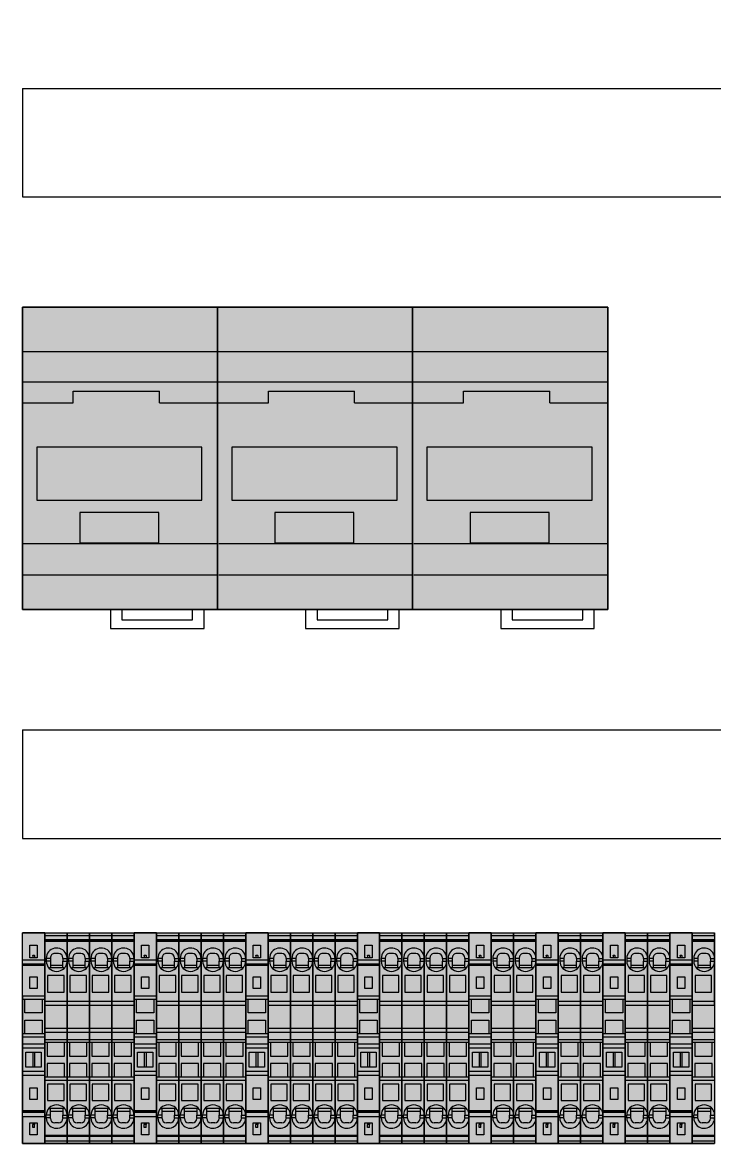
# Model space of a CAD drawing. Extents: x -20 to 1437, y -5898 to 436.
# Drawn here: x 752.1 to 911.7, y -80.3 to 178.1 of the extents above; entities that cross this region are included whole.
import ezdxf

# ---------------------------------------------------------------- set-up
doc = ezdxf.new("R2010")
doc.units = 0
doc.layers.add('layer 1', color=7, linetype='Continuous')
doc.layers.add('SYMS', color=7, linetype='Continuous')
doc.dimstyles.new('ISO-25', dxfattribs={"dimtxt": 2.5, "dimasz": 2.5, "dimexe": 1.25, "dimexo": 0.625, "dimtad": 1, "dimtxsty": 'Standard', "dimcen": 2.5, "dimadec": 0, "dimazin": 0, "dimtfac": 1, "dimtmove": 0, "dimatfit": 3, "dimfxl": 1, "dimarcsym": 0})

# ---------------------------------------------------------------- blocks, each defined once
blk = doc.blocks.new('ST_2_5-select__2', base_point=(-161.48, 74.58))
at = {"color": 7, "linetype": 'Continuous'}
for p, q in [((-161.48, 79.73), (-161.48, 74.58)), ((-160.84, 79.73), (-161.48, 79.73)), ((-160.84, 79.73), (-160.84, 74.58)), ((-159.88, 79.73), (-160.84, 79.73)), ((-159.88, 74.58), (-159.88, 79.73)), ((-159.78, 79.73), (-159.88, 79.73)), ((-159.78, 79.73), (-159.78, 74.58)), ((-159.52, 79.73), (-159.78, 79.73)), ((-159.52, 79.73), (-159.52, 74.58)), ((-146.9, 79.73), (-159.52, 79.73)), ((-155.68, 78.43), (-155.56, 78.43)), ((-155.56, 79.38), (-154.96, 79.38)), ((-155.56, 78.43), (-154.96, 78.43)), ((-154.96, 78.43), (-154.03, 78.43)), ((-154.03, 78.43), (-154.03, 75.53)), ((-154.03, 78.43), (-153.41, 78.43)), ((-153.41, 78.43), (-153.41, 78.58)), ((-153.41, 75.53), (-153.41, 78.43)), ((-151.58, 79.08), (-151.58, 75.28)), ((-147.78, 79.08), (-151.58, 79.08)), ((-147.78, 75.28), (-147.78, 79.08)), ((-146.9, 79.73), (-146.9, 74.58)), ((-146.18, 79.73), (-146.9, 79.73)), ((-138.18, 79.73), (-146.18, 79.73)), ((-146.18, 79.16), (-146.18, 79.73)), ((-146.18, 75.16), (-146.18, 79.16)), ((-143.03, 79.16), (-146.18, 79.16)), ((-143.03, 75.16), (-143.03, 79.16)), ((-141.33, 79.16), (-141.33, 75.16)), ((-138.18, 79.16), (-141.33, 79.16)), ((-137.47, 79.73), (-138.18, 79.73)), ((-138.18, 79.16), (-138.18, 79.73)), ((-138.18, 75.16), (-138.18, 79.16)), ((-137.47, 79.73), (-137.47, 74.58)), ((-135.79, 79.73), (-137.47, 79.73)), ((-135.79, 79.73), (-135.79, 74.58)), ((-134.87, 79.73), (-135.79, 79.73)), ((-134.87, 79.73), (-134.87, 74.58)), ((-129.6, 79.73), (-134.87, 79.73)), ((-129.6, 79.73), (-129.6, 74.58)), ((-128.67, 79.73), (-129.6, 79.73)), ((-128.67, 79.73), (-128.67, 74.58)), ((-114.84, 79.73), (-128.67, 79.73)), ((-122.78, 79.08), (-126.58, 79.08)), ((-126.58, 79.08), (-126.58, 75.28)), ((-122.78, 75.28), (-122.78, 79.08)), ((-120.96, 78.43), (-120.96, 78.58)), ((-120.96, 75.53), (-120.96, 78.43)), ((-120.33, 78.43), (-120.96, 78.43)), ((-120.33, 78.43), (-120.33, 75.53)), ((-119.41, 78.43), (-120.33, 78.43)), ((-118.81, 79.38), (-119.41, 79.38)), ((-118.81, 78.43), (-119.41, 78.43)), ((-118.68, 78.43), (-118.81, 78.43)), ((-114.84, 79.73), (-114.84, 74.58)), ((-114.59, 79.73), (-114.84, 79.73)), ((-114.59, 79.73), (-114.59, 74.58)), ((-114.49, 79.73), (-114.59, 79.73)), ((-114.49, 74.58), (-114.49, 79.73)), ((-113.52, 79.73), (-114.49, 79.73)), ((-113.52, 79.73), (-113.52, 74.58)), ((-112.88, 79.73), (-113.52, 79.73)), ((-112.88, 79.73), (-112.88, 74.58)), ((-156.68, 76.53), (-156.68, 77.43)), ((-155.56, 75.53), (-155.68, 75.53)), ((-155.56, 75.53), (-154.96, 75.53)), ((-154.03, 75.53), (-154.96, 75.53)), ((-153.41, 75.53), (-154.03, 75.53)), ((-153.41, 75.38), (-153.41, 75.53)), ((-151.58, 75.28), (-147.78, 75.28)), ((-146.18, 74.58), (-146.18, 75.16)), ((-146.18, 75.16), (-143.03, 75.16)), ((-141.33, 75.16), (-138.18, 75.16)), ((-138.18, 74.58), (-138.18, 75.16)), ((-126.58, 75.28), (-122.78, 75.28)), ((-120.96, 75.38), (-120.96, 75.53)), ((-120.96, 75.53), (-120.33, 75.53)), ((-120.33, 75.53), (-119.41, 75.53)), ((-118.81, 75.53), (-119.41, 75.53)), ((-118.81, 75.53), (-118.68, 75.53)), ((-117.68, 76.53), (-117.68, 77.43)), ((-160.84, 74.58), (-161.48, 74.58)), ((-159.88, 74.58), (-160.84, 74.58)), ((-159.88, 74.58), (-159.78, 74.58)), ((-159.78, 74.58), (-159.52, 74.58)), ((-156.56, 74.58), (-159.52, 74.58)), ((-156.56, 74.58), (-156.56, 74.8)), ((-156.56, 74.58), (-155.56, 74.58)), ((-154.96, 74.58), (-155.56, 74.58)), ((-154.96, 74.58), (-153.96, 74.58)), ((-153.96, 74.58), (-153.96, 74.8)), ((-146.9, 74.58), (-153.96, 74.58)), ((-146.18, 74.58), (-146.9, 74.58)), ((-138.18, 74.58), (-146.18, 74.58)), ((-137.47, 74.58), (-138.18, 74.58)), ((-135.79, 74.58), (-137.47, 74.58)), ((-135.79, 74.58), (-134.87, 74.58)), ((-129.6, 74.58), (-134.87, 74.58)), ((-129.6, 74.58), (-128.67, 74.58)), ((-128.67, 74.58), (-120.41, 74.58)), ((-120.41, 74.58), (-120.41, 74.8)), ((-120.41, 74.58), (-119.41, 74.58)), ((-119.41, 74.58), (-118.81, 74.58)), ((-117.81, 74.58), (-118.81, 74.58)), ((-117.81, 74.58), (-117.81, 74.8)), ((-117.81, 74.58), (-114.84, 74.58)), ((-114.59, 74.58), (-114.84, 74.58)), ((-114.49, 74.58), (-114.59, 74.58)), ((-113.52, 74.58), (-114.49, 74.58)), ((-113.52, 74.58), (-112.88, 74.58))]:
    blk.add_line(p, q, dxfattribs=at)
at = {"color": 2, "linetype": 'Continuous'}
for p, q in [((-155.56, 78.43), (-155.56, 79.38)), ((-154.96, 78.43), (-154.96, 79.38)), ((-119.41, 78.43), (-119.41, 79.38)), ((-118.81, 78.43), (-118.81, 79.38)), ((-155.56, 75.53), (-155.56, 74.58)), ((-154.96, 75.53), (-154.96, 74.58)), ((-119.41, 75.53), (-119.41, 74.58)), ((-118.81, 75.53), (-118.81, 74.58))]:
    blk.add_line(p, q, dxfattribs=at)
at = {"color": 7, "linetype": 'Continuous'}
for centre, radius, start, end in [((-155.56, 76.98), 2.4, 90, 245.3757), ((-155.68, 77.43), 1, 90, 180), ((-154.96, 76.98), 2.4, 45.3088, 90), ((-154.96, 76.98), 2.4, 314.6912, 45.3088), ((-119.41, 76.98), 2.4, 134.6912, 225.3088), ((-119.41, 76.98), 2.4, 90, 134.6912), ((-118.81, 76.98), 2.4, 294.6243, 90), ((-118.68, 77.43), 1, 360, 90), ((-155.68, 76.53), 1, 180, 270), ((-154.96, 76.98), 2.4, 294.6243, 314.6912), ((-119.41, 76.98), 2.4, 225.3088, 245.3757), ((-118.68, 76.53), 1, 270, 360), ((-155.56, 76.98), 2.4, 245.3757, 270), ((-154.96, 76.98), 2.4, 270, 294.6243), ((-119.41, 76.98), 2.4, 245.3757, 270), ((-118.81, 76.98), 2.4, 270, 294.6243)]:
    blk.add_arc(centre, radius, start, end, dxfattribs=at)
for points in [[(-153.27, 78.69), (-153.31, 78.66), (-153.34, 78.63), (-153.37, 78.61), (-153.41, 78.58)], [(-121.1, 78.69), (-121.06, 78.66), (-121.03, 78.63), (-120.99, 78.61), (-120.96, 78.58)], [(-153.27, 75.27), (-153.31, 75.3), (-153.34, 75.33), (-153.37, 75.35), (-153.41, 75.38)], [(-121.1, 75.27), (-121.06, 75.3), (-121.03, 75.33), (-120.99, 75.35), (-120.96, 75.38)]]:
    blk.add_spline(points, degree=3, dxfattribs=at)
blk = doc.blocks.new('clipfix_35_5-select__2', base_point=(-147.55, 71.31))
at = {"color": 7, "linetype": 'Continuous'}
for p, q in [((-147.55, 76.46), (-147.55, 71.31)), ((-141.28, 76.46), (-147.55, 76.46)), ((-141.28, 71.31), (-141.28, 76.46)), ((-140.34, 76.46), (-141.28, 76.46)), ((-140.34, 71.31), (-140.34, 76.46)), ((-140.24, 76.46), (-140.34, 76.46)), ((-140.24, 76.46), (-140.24, 71.31)), ((-139.99, 76.46), (-140.24, 76.46)), ((-139.99, 76.46), (-139.99, 71.31)), ((-132.97, 76.46), (-139.99, 76.46)), ((-132.97, 76.46), (-132.25, 76.46)), ((-132.97, 71.31), (-132.97, 76.46)), ((-132.25, 75.88), (-132.25, 76.46)), ((-132.25, 76.46), (-124.25, 76.46)), ((-132.25, 71.88), (-132.25, 75.88)), ((-132.25, 75.88), (-129.1, 75.88)), ((-129.1, 75.88), (-129.1, 71.88)), ((-127.4, 75.88), (-124.25, 75.88)), ((-127.4, 71.88), (-127.4, 75.88)), ((-124.25, 76.46), (-124.25, 75.88)), ((-124.25, 76.46), (-123.53, 76.46)), ((-124.25, 75.88), (-124.25, 71.88)), ((-123.53, 76.46), (-121.86, 76.46)), ((-123.53, 71.31), (-123.53, 76.46)), ((-120.93, 76.46), (-121.86, 76.46)), ((-121.86, 76.46), (-121.86, 71.31)), ((-115.56, 76.46), (-120.93, 76.46)), ((-120.93, 76.46), (-120.93, 71.31)), ((-120.02, 75.63), (-116.57, 75.63)), ((-120.02, 74.08), (-120.02, 75.63)), ((-116.57, 75.63), (-116.57, 74.08)), ((-115.56, 76.46), (-115.56, 71.31)), ((-114.74, 76.46), (-115.56, 76.46)), ((-114.74, 71.31), (-114.74, 76.46)), ((-114.74, 76.46), (-106.51, 76.46)), ((-106.51, 76.46), (-106.51, 71.31)), ((-106.51, 76.46), (-106.25, 76.46)), ((-106.25, 71.31), (-106.25, 76.46)), ((-106.25, 76.46), (-106.15, 76.46)), ((-105.21, 76.46), (-106.15, 76.46)), ((-106.15, 71.31), (-106.15, 76.46)), ((-105.21, 76.46), (-98.95, 76.46)), ((-105.21, 71.31), (-105.21, 76.46)), ((-98.95, 71.31), (-98.95, 76.46)), ((-144.65, 73.03), (-144.65, 74.73)), ((-144.65, 74.73), (-141.75, 74.73)), ((-141.75, 73.03), (-144.65, 73.03)), ((-142.26, 74.08), (-142.39, 74.08)), ((-142.39, 73.68), (-142.39, 74.08)), ((-142.26, 73.68), (-142.39, 73.68)), ((-142.26, 74.08), (-142.26, 73.68)), ((-142.26, 74.08), (-141.75, 74.08)), ((-142.26, 73.68), (-141.75, 73.68)), ((-141.75, 74.73), (-141.75, 74.08)), ((-141.75, 74.08), (-141.75, 73.68)), ((-141.75, 73.68), (-141.75, 73.03)), ((-137.4, 74.73), (-134.7, 74.73)), ((-137.4, 73.03), (-137.4, 74.73)), ((-134.7, 73.03), (-137.4, 73.03)), ((-134.7, 74.73), (-134.7, 73.03)), ((-120.02, 74.08), (-116.57, 74.08)), ((-120.02, 73.68), (-120.02, 74.08)), ((-120.02, 73.68), (-116.57, 73.68)), ((-120.02, 72.13), (-120.02, 73.68)), ((-116.57, 74.08), (-116.57, 73.68)), ((-116.57, 73.68), (-116.57, 72.13)), ((-111.8, 74.73), (-109.1, 74.73)), ((-111.8, 73.03), (-111.8, 74.73)), ((-109.1, 73.03), (-111.8, 73.03)), ((-109.1, 74.73), (-109.1, 73.03)), ((-103.7, 74.08), (-103.7, 74.73)), ((-103.7, 74.73), (-101, 74.73)), ((-103.7, 73.68), (-103.7, 74.08)), ((-103.7, 74.08), (-103.36, 74.08)), ((-103.7, 73.68), (-103.36, 73.68)), ((-103.7, 73.03), (-103.7, 73.68)), ((-101, 73.03), (-103.7, 73.03)), ((-103.36, 74.08), (-103.36, 73.68)), ((-102.66, 74.08), (-103.36, 74.08)), ((-102.66, 73.68), (-103.36, 73.68)), ((-102.66, 74.08), (-102.66, 73.68)), ((-101, 74.73), (-101, 73.03)), ((-141.28, 71.31), (-147.55, 71.31)), ((-140.34, 71.31), (-141.28, 71.31)), ((-140.24, 71.31), (-140.34, 71.31)), ((-139.99, 71.31), (-140.24, 71.31)), ((-132.97, 71.31), (-139.99, 71.31)), ((-132.97, 71.31), (-132.25, 71.31)), ((-129.1, 71.88), (-132.25, 71.88)), ((-132.25, 71.31), (-132.25, 71.88)), ((-132.25, 71.31), (-124.25, 71.31)), ((-124.25, 71.88), (-127.4, 71.88)), ((-124.25, 71.88), (-124.25, 71.31)), ((-124.25, 71.31), (-123.53, 71.31)), ((-123.53, 71.31), (-121.86, 71.31)), ((-121.86, 71.31), (-120.93, 71.31)), ((-120.93, 71.31), (-115.56, 71.31)), ((-116.57, 72.13), (-120.02, 72.13)), ((-115.56, 71.31), (-114.74, 71.31)), ((-114.74, 71.31), (-106.51, 71.31)), ((-106.51, 71.31), (-106.25, 71.31)), ((-106.25, 71.31), (-106.15, 71.31)), ((-105.21, 71.31), (-106.15, 71.31)), ((-105.21, 71.31), (-98.95, 71.31))]:
    blk.add_line(p, q, dxfattribs=at)
blk = doc.blocks.new('*D43')
at = {"layer": 'Defpoints', "color": 0, "transparency": 16777216}
for p in [(1014.7, 432.77), (752.05, 274.44), (1014.7, -31.65)]:
    blk.add_point(p, dxfattribs=at)
at = {"layer": 'SYMS', "color": 0, "lineweight": -2, "transparency": 16777216}
for p, q in [((752.05, 275.06), (752.05, 434.02)), ((754.55, 432.77), (1012.2, 432.77)), ((1014.7, -31.03), (1014.7, 434.02))]:
    blk.add_line(p, q, dxfattribs=at)
at = {"layer": 'SYMS', "color": 0, "transparency": 16777216}
for points in [[(754.55, 433.18), (754.55, 432.35), (752.05, 432.77)], [(1012.2, 433.18), (1012.2, 432.35), (1014.7, 432.77)]]:
    blk.add_solid(points, dxfattribs=at)
at = {"layer": 'SYMS', "color": 0, "transparency": 16777216, "insert": (883.38, 434.85), "char_height": 2.5, "attachment_point": 5}
blk.add_mtext('262,65', dxfattribs=at)

msp = doc.modelspace()

# ---------------------------------------------------------------- hatches: boundary and pattern name
at = {"layer": 'SYMS', "true_color": 0x636466}
h = msp.add_hatch(color=251, dxfattribs=at)
h.dxf.hatch_style = 1
h.paths.add_polyline_path([(752.055, 42.848), (797.055, 42.848), (797.055, 112.47), (752.055, 112.47)])
h = msp.add_hatch(color=251, dxfattribs=at)
h.dxf.hatch_style = 1
h.paths.add_polyline_path([(797.055, 42.848), (842.055, 42.848), (842.055, 112.47), (797.055, 112.47)])
h = msp.add_hatch(color=251, dxfattribs=at)
h.dxf.hatch_style = 1
h.paths.add_polyline_path([(842.055, 42.848), (887.055, 42.848), (887.055, 112.47), (842.055, 112.47)])
h = msp.add_hatch(color=251, dxfattribs=at)
h.dxf.hatch_style = 1
h.paths.add_polyline_path([(757.205, -31.651), (752.055, -31.651), (752.055, -80.251), (757.205, -80.251)])
h = msp.add_hatch(color=251, dxfattribs=at)
h.dxf.hatch_style = 1
h.paths.add_polyline_path([(757.205, -80.251), (762.355, -80.251), (762.355, -31.651), (757.205, -31.651)])
h = msp.add_hatch(color=251, dxfattribs=at)
h.dxf.hatch_style = 1
h.paths.add_polyline_path([(762.355, -80.251), (767.505, -80.251), (767.505, -31.651), (762.355, -31.651)])
h = msp.add_hatch(color=251, dxfattribs=at)
h.dxf.hatch_style = 1
h.paths.add_polyline_path([(767.505, -80.251), (772.655, -80.251), (772.655, -31.651), (767.505, -31.651)])
h = msp.add_hatch(color=251, dxfattribs=at)
h.dxf.hatch_style = 1
h.paths.add_polyline_path([(772.655, -80.251), (777.805, -80.251), (777.805, -31.651), (772.655, -31.651)])
h = msp.add_hatch(color=251, dxfattribs=at)
h.dxf.hatch_style = 1
h.paths.add_polyline_path([(782.955, -31.651), (777.805, -31.651), (777.805, -80.251), (782.955, -80.251)])
h = msp.add_hatch(color=251, dxfattribs=at)
h.dxf.hatch_style = 1
h.paths.add_polyline_path([(782.955, -80.251), (788.105, -80.251), (788.105, -31.651), (782.955, -31.651)])
h = msp.add_hatch(color=251, dxfattribs=at)
h.dxf.hatch_style = 1
h.paths.add_polyline_path([(788.105, -80.251), (793.255, -80.251), (793.255, -31.651), (788.105, -31.651)])
h = msp.add_hatch(color=251, dxfattribs=at)
h.dxf.hatch_style = 1
h.paths.add_polyline_path([(793.255, -80.251), (798.405, -80.251), (798.405, -31.651), (793.255, -31.651)])
h = msp.add_hatch(color=251, dxfattribs=at)
h.dxf.hatch_style = 1
h.paths.add_polyline_path([(798.405, -80.251), (803.555, -80.251), (803.555, -31.651), (798.405, -31.651)])
h = msp.add_hatch(color=251, dxfattribs=at)
h.dxf.hatch_style = 1
h.paths.add_polyline_path([(808.705, -31.651), (803.555, -31.651), (803.555, -80.251), (808.705, -80.251)])
h = msp.add_hatch(color=251, dxfattribs=at)
h.dxf.hatch_style = 1
h.paths.add_polyline_path([(808.705, -80.251), (813.855, -80.251), (813.855, -31.651), (808.705, -31.651)])
h = msp.add_hatch(color=251, dxfattribs=at)
h.dxf.hatch_style = 1
h.paths.add_polyline_path([(813.855, -80.251), (819.005, -80.251), (819.005, -31.651), (813.855, -31.651)])
h = msp.add_hatch(color=251, dxfattribs=at)
h.dxf.hatch_style = 1
h.paths.add_polyline_path([(819.005, -80.251), (824.155, -80.251), (824.155, -31.651), (819.005, -31.651)])
h = msp.add_hatch(color=251, dxfattribs=at)
h.dxf.hatch_style = 1
h.paths.add_polyline_path([(824.155, -80.251), (829.305, -80.251), (829.305, -31.651), (824.155, -31.651)])
h = msp.add_hatch(color=251, dxfattribs=at)
h.dxf.hatch_style = 1
h.paths.add_polyline_path([(834.455, -31.651), (829.305, -31.651), (829.305, -80.251), (834.455, -80.251)])
h = msp.add_hatch(color=251, dxfattribs=at)
h.dxf.hatch_style = 1
h.paths.add_polyline_path([(834.455, -80.251), (839.605, -80.251), (839.605, -31.651), (834.455, -31.651)])
h = msp.add_hatch(color=251, dxfattribs=at)
h.dxf.hatch_style = 1
h.paths.add_polyline_path([(839.605, -80.251), (844.755, -80.251), (844.755, -31.651), (839.605, -31.651)])
h = msp.add_hatch(color=251, dxfattribs=at)
h.dxf.hatch_style = 1
h.paths.add_polyline_path([(844.755, -80.251), (849.905, -80.251), (849.905, -31.651), (844.755, -31.651)])
h = msp.add_hatch(color=251, dxfattribs=at)
h.dxf.hatch_style = 1
h.paths.add_polyline_path([(849.905, -80.251), (855.055, -80.251), (855.055, -31.651), (849.905, -31.651)])
h = msp.add_hatch(color=251, dxfattribs=at)
h.dxf.hatch_style = 1
h.paths.add_polyline_path([(860.205, -31.651), (855.055, -31.651), (855.055, -80.251), (860.205, -80.251)])
h = msp.add_hatch(color=251, dxfattribs=at)
h.dxf.hatch_style = 1
h.paths.add_polyline_path([(860.205, -80.251), (865.355, -80.251), (865.355, -31.651), (860.205, -31.651)])
h = msp.add_hatch(color=251, dxfattribs=at)
h.dxf.hatch_style = 1
h.paths.add_polyline_path([(865.355, -80.251), (870.505, -80.251), (870.505, -31.651), (865.355, -31.651)])
h = msp.add_hatch(color=251, dxfattribs=at)
h.dxf.hatch_style = 1
h.paths.add_polyline_path([(875.655, -31.651), (870.505, -31.651), (870.505, -80.251), (875.655, -80.251)])
h = msp.add_hatch(color=251, dxfattribs=at)
h.dxf.hatch_style = 1
h.paths.add_polyline_path([(875.655, -80.251), (880.805, -80.251), (880.805, -31.651), (875.655, -31.651)])
h = msp.add_hatch(color=251, dxfattribs=at)
h.dxf.hatch_style = 1
h.paths.add_polyline_path([(880.805, -80.251), (885.955, -80.251), (885.955, -31.651), (880.805, -31.651)])
h = msp.add_hatch(color=251, dxfattribs=at)
h.dxf.hatch_style = 1
h.paths.add_polyline_path([(891.105, -31.651), (885.955, -31.651), (885.955, -80.251), (891.105, -80.251)])
h = msp.add_hatch(color=251, dxfattribs=at)
h.dxf.hatch_style = 1
h.paths.add_polyline_path([(891.105, -80.251), (896.255, -80.251), (896.255, -31.651), (891.105, -31.651)])
h = msp.add_hatch(color=251, dxfattribs=at)
h.dxf.hatch_style = 1
h.paths.add_polyline_path([(896.255, -80.251), (901.405, -80.251), (901.405, -31.651), (896.255, -31.651)])
h = msp.add_hatch(color=251, dxfattribs=at)
h.dxf.hatch_style = 1
h.paths.add_polyline_path([(906.555, -31.651), (901.405, -31.651), (901.405, -80.251), (906.555, -80.251)])
h = msp.add_hatch(color=251, dxfattribs=at)
h.dxf.hatch_style = 1
h.paths.add_polyline_path([(906.555, -80.251), (911.705, -80.251), (911.705, -31.651), (906.555, -31.651)])

# ---------------------------------------------------------------- linework, layer by layer
for p, q in [((752.055, 102.27), (797.055, 102.27)), ((797.055, 102.27), (842.055, 102.27)), ((842.055, 102.27), (887.055, 102.27)), ((752.055, 95.273), (797.055, 95.273)), ((763.793, 90.422), (763.793, 93.145)), ((763.793, 93.145), (783.677, 93.145)), ((783.677, 90.422), (783.677, 93.145)), ((797.055, 95.273), (842.055, 95.273)), ((808.793, 90.422), (808.793, 93.145)), ((808.793, 93.145), (828.677, 93.145)), ((828.677, 90.422), (828.677, 93.145)), ((842.055, 95.273), (887.055, 95.273)), ((853.793, 90.422), (853.793, 93.145)), ((853.793, 93.145), (873.677, 93.145)), ((873.677, 90.422), (873.677, 93.145)), ((752.055, 90.422), (763.793, 90.422)), ((783.677, 90.422), (797.055, 90.422)), ((797.055, 90.422), (808.793, 90.422)), ((828.677, 90.422), (842.055, 90.422)), ((842.055, 90.422), (853.793, 90.422)), ((873.677, 90.422), (887.055, 90.422))]:
    msp.add_line(p, q)
at = {"lineweight": 30}
for p, q in [((752.055, 42.848), (797.055, 42.848)), ((797.055, 42.848), (842.055, 42.848)), ((842.055, 42.848), (887.055, 42.848))]:
    msp.add_line(p, q, dxfattribs=at)
for points in [[(797.055, 42.848), (797.055, 112.47), (752.055, 112.47), (752.055, 42.848)], [(842.055, 42.848), (842.055, 112.47), (797.055, 112.47), (797.055, 42.848)], [(887.055, 42.848), (887.055, 112.47), (842.055, 112.47), (842.055, 42.848)]]:
    msp.add_lwpolyline(points, dxfattribs=at)
at = {"layer": 'layer 1'}
for points in [[(755.364, 80.258), (755.364, 80.258), (793.456, 80.258), (793.456, 80.258), (793.456, 80.258), (793.456, 80.258), (793.456, 67.987), (793.456, 67.987), (793.456, 67.987), (793.456, 67.987), (755.364, 67.987), (755.364, 67.987), (755.364, 67.987), (755.364, 67.987), (755.364, 80.258), (755.364, 80.258)], [(800.364, 80.258), (800.364, 80.258), (838.456, 80.258), (838.456, 80.258), (838.456, 80.258), (838.456, 80.258), (838.456, 67.987), (838.456, 67.987), (838.456, 67.987), (838.456, 67.987), (800.364, 67.987), (800.364, 67.987), (800.364, 67.987), (800.364, 67.987), (800.364, 80.258), (800.364, 80.258)], [(845.364, 80.258), (845.364, 80.258), (883.456, 80.258), (883.456, 80.258), (883.456, 80.258), (883.456, 80.258), (883.456, 67.987), (883.456, 67.987), (883.456, 67.987), (883.456, 67.987), (845.364, 67.987), (845.364, 67.987), (845.364, 67.987), (845.364, 67.987), (845.364, 80.258), (845.364, 80.258)], [(765.294, 65.145), (765.294, 65.145), (783.526, 65.145), (783.526, 65.145), (783.526, 65.145), (783.526, 65.145), (783.526, 58.177), (783.526, 58.177), (783.526, 58.177), (783.526, 58.177), (765.294, 58.177), (765.294, 58.177), (765.294, 58.177), (765.294, 58.177), (765.294, 65.145), (765.294, 65.145)], [(810.294, 65.145), (810.294, 65.145), (828.526, 65.145), (828.526, 65.145), (828.526, 65.145), (828.526, 65.145), (828.526, 58.177), (828.526, 58.177), (828.526, 58.177), (828.526, 58.177), (810.294, 58.177), (810.294, 58.177), (810.294, 58.177), (810.294, 58.177), (810.294, 65.145), (810.294, 65.145)], [(855.294, 65.145), (855.294, 65.145), (873.526, 65.145), (873.526, 65.145), (873.526, 65.145), (873.526, 65.145), (873.526, 58.177), (873.526, 58.177), (873.526, 58.177), (873.526, 58.177), (855.294, 58.177), (855.294, 58.177), (855.294, 58.177), (855.294, 58.177), (855.294, 65.145), (855.294, 65.145)], [(775.017, 42.849), (775.017, 42.849), (791.309, 42.849), (791.309, 42.849), (791.309, 42.849), (791.309, 42.849), (791.309, 40.474), (791.309, 40.474), (791.309, 40.474), (791.309, 40.474), (775.017, 40.474), (775.017, 40.474), (775.017, 40.474), (775.017, 40.474), (775.017, 42.849), (775.017, 42.849)], [(820.017, 42.849), (820.017, 42.849), (836.309, 42.849), (836.309, 42.849), (836.309, 42.849), (836.309, 42.849), (836.309, 40.474), (836.309, 40.474), (836.309, 40.474), (836.309, 40.474), (820.017, 40.474), (820.017, 40.474), (820.017, 40.474), (820.017, 40.474), (820.017, 42.849), (820.017, 42.849)], [(865.017, 42.849), (865.017, 42.849), (881.309, 42.849), (881.309, 42.849), (881.309, 42.849), (881.309, 42.849), (881.309, 40.474), (881.309, 40.474), (881.309, 40.474), (881.309, 40.474), (865.017, 40.474), (865.017, 40.474), (865.017, 40.474), (865.017, 40.474), (865.017, 42.849), (865.017, 42.849)]]:
    msp.add_open_spline(points, degree=3, knots=[0, 0, 0, 0, 0.25, 0.25, 0.25, 0.25, 0.5, 0.5, 0.5, 0.5, 0.75, 0.75, 0.75, 0.75, 1, 1, 1, 1], dxfattribs=at)
for points in [[(752.344, 58.027), (752.344, 58.027), (797.055, 58.027), (797.055, 58.027)], [(797.344, 58.027), (797.344, 58.027), (842.055, 58.027), (842.055, 58.027)], [(842.344, 58.027), (842.344, 58.027), (887.055, 58.027), (887.055, 58.027)], [(752.344, 50.803), (752.344, 50.803), (797.055, 50.803), (797.055, 50.803)], [(797.344, 50.803), (797.344, 50.803), (842.055, 50.803), (842.055, 50.803)], [(842.344, 50.803), (842.344, 50.803), (887.055, 50.803), (887.055, 50.803)]]:
    msp.add_open_spline(points, degree=3, dxfattribs=at)
at = {"layer": 'layer 1', "lineweight": 30}
for points in [[(772.376, 42.848), (772.376, 42.848), (793.95, 42.848), (793.95, 42.848), (793.95, 42.848), (793.95, 42.848), (793.95, 38.47), (793.95, 38.47), (793.95, 38.47), (793.95, 38.47), (772.376, 38.47), (772.376, 38.47), (772.376, 38.47), (772.376, 38.47), (772.376, 42.848), (772.376, 42.848)], [(817.376, 42.848), (817.376, 42.848), (838.95, 42.848), (838.95, 42.848), (838.95, 42.848), (838.95, 42.848), (838.95, 38.47), (838.95, 38.47), (838.95, 38.47), (838.95, 38.47), (817.376, 38.47), (817.376, 38.47), (817.376, 38.47), (817.376, 38.47), (817.376, 42.848), (817.376, 42.848)], [(862.376, 42.848), (862.376, 42.848), (883.95, 42.848), (883.95, 42.848), (883.95, 42.848), (883.95, 42.848), (883.95, 38.47), (883.95, 38.47), (883.95, 38.47), (883.95, 38.47), (862.376, 38.47), (862.376, 38.47), (862.376, 38.47), (862.376, 38.47), (862.376, 42.848), (862.376, 42.848)]]:
    msp.add_open_spline(points, degree=3, knots=[0, 0, 0, 0, 0.25, 0.25, 0.25, 0.25, 0.5, 0.5, 0.5, 0.5, 0.75, 0.75, 0.75, 0.75, 1, 1, 1, 1], dxfattribs=at)
at = {"layer": 'SYMS'}
for p, q in [((752.055, 162.903), (752.055, 137.903)), ((752.055, 162.903), (1014.705, 162.903)), ((752.055, 137.903), (1014.705, 137.903)), ((752.055, 15.092), (752.055, -9.908)), ((752.055, 15.092), (1014.705, 15.092)), ((752.055, -9.908), (1014.705, -9.908))]:
    msp.add_line(p, q, dxfattribs=at)
for points in [[(752.055, 112.47), (797.055, 112.47), (797.055, 42.848), (752.055, 42.848)], [(797.055, 112.47), (842.055, 112.47), (842.055, 42.848), (797.055, 42.848)], [(842.055, 112.47), (887.055, 112.47), (887.055, 42.848), (842.055, 42.848)], [(752.055, -31.651), (757.205, -31.651), (757.205, -80.251), (752.055, -80.251)], [(757.205, -31.651), (762.355, -31.651), (762.355, -80.251), (757.205, -80.251)], [(762.355, -31.651), (767.505, -31.651), (767.505, -80.251), (762.355, -80.251)], [(767.505, -31.651), (772.655, -31.651), (772.655, -80.251), (767.505, -80.251)], [(772.655, -31.651), (777.805, -31.651), (777.805, -80.251), (772.655, -80.251)], [(777.805, -31.651), (782.955, -31.651), (782.955, -80.251), (777.805, -80.251)], [(782.955, -31.651), (788.105, -31.651), (788.105, -80.251), (782.955, -80.251)], [(788.105, -31.651), (793.255, -31.651), (793.255, -80.251), (788.105, -80.251)], [(793.255, -31.651), (798.405, -31.651), (798.405, -80.251), (793.255, -80.251)], [(798.405, -31.651), (803.555, -31.651), (803.555, -80.251), (798.405, -80.251)], [(803.555, -31.651), (808.705, -31.651), (808.705, -80.251), (803.555, -80.251)], [(808.705, -31.651), (813.855, -31.651), (813.855, -80.251), (808.705, -80.251)], [(813.855, -31.651), (819.005, -31.651), (819.005, -80.251), (813.855, -80.251)], [(819.005, -31.651), (824.155, -31.651), (824.155, -80.251), (819.005, -80.251)], [(824.155, -31.651), (829.305, -31.651), (829.305, -80.251), (824.155, -80.251)], [(829.305, -31.651), (834.455, -31.651), (834.455, -80.251), (829.305, -80.251)], [(834.455, -31.651), (839.605, -31.651), (839.605, -80.251), (834.455, -80.251)], [(839.605, -31.651), (844.755, -31.651), (844.755, -80.251), (839.605, -80.251)], [(844.755, -31.651), (849.905, -31.651), (849.905, -80.251), (844.755, -80.251)], [(849.905, -31.651), (855.055, -31.651), (855.055, -80.251), (849.905, -80.251)], [(855.055, -31.651), (860.205, -31.651), (860.205, -80.251), (855.055, -80.251)], [(860.205, -31.651), (865.355, -31.651), (865.355, -80.251), (860.205, -80.251)], [(865.355, -31.651), (870.505, -31.651), (870.505, -80.251), (865.355, -80.251)], [(870.505, -31.651), (875.655, -31.651), (875.655, -80.251), (870.505, -80.251)], [(875.655, -31.651), (880.805, -31.651), (880.805, -80.251), (875.655, -80.251)], [(880.805, -31.651), (885.955, -31.651), (885.955, -80.251), (880.805, -80.251)], [(885.955, -31.651), (891.105, -31.651), (891.105, -80.251), (885.955, -80.251)], [(891.105, -31.651), (896.255, -31.651), (896.255, -80.251), (891.105, -80.251)], [(896.255, -31.651), (901.405, -31.651), (901.405, -80.251), (896.255, -80.251)], [(901.405, -31.651), (906.555, -31.651), (906.555, -80.251), (901.405, -80.251)], [(906.555, -31.651), (911.705, -31.651), (911.705, -80.251), (906.555, -80.251)]]:
    msp.add_lwpolyline(points, close=True, dxfattribs=at)

# ---------------------------------------------------------------- block references
for name, p, rotation in [('clipfix_35_5-select__2', (752.055, -31.651), 270), ('ST_2_5-select__2', (762.355, -80.251), 90), ('ST_2_5-select__2', (767.505, -80.251), 90), ('ST_2_5-select__2', (772.655, -80.251), 90), ('ST_2_5-select__2', (777.805, -80.251), 90), ('clipfix_35_5-select__2', (777.805, -31.651), 270), ('ST_2_5-select__2', (788.105, -80.251), 90), ('ST_2_5-select__2', (793.255, -80.251), 90), ('ST_2_5-select__2', (798.405, -80.251), 90), ('ST_2_5-select__2', (803.555, -80.251), 90), ('clipfix_35_5-select__2', (803.555, -31.651), 270), ('ST_2_5-select__2', (813.855, -80.251), 90), ('ST_2_5-select__2', (819.005, -80.251), 90), ('ST_2_5-select__2', (824.155, -80.251), 90), ('ST_2_5-select__2', (829.305, -80.251), 90), ('clipfix_35_5-select__2', (829.305, -31.651), 270), ('ST_2_5-select__2', (839.605, -80.251), 90), ('ST_2_5-select__2', (844.755, -80.251), 90), ('ST_2_5-select__2', (849.905, -80.251), 90), ('ST_2_5-select__2', (855.055, -80.251), 90), ('clipfix_35_5-select__2', (855.055, -31.651), 270), ('ST_2_5-select__2', (865.355, -80.251), 90), ('ST_2_5-select__2', (870.505, -80.251), 90), ('clipfix_35_5-select__2', (870.505, -31.651), 270), ('ST_2_5-select__2', (880.805, -80.251), 90), ('ST_2_5-select__2', (885.955, -80.251), 90), ('clipfix_35_5-select__2', (885.955, -31.651), 270), ('ST_2_5-select__2', (896.255, -80.251), 90), ('ST_2_5-select__2', (901.405, -80.251), 90), ('clipfix_35_5-select__2', (901.405, -31.651), 270), ('ST_2_5-select__2', (911.705, -80.251), 90)]:
    msp.add_blockref(name, p, dxfattribs=dict(rotation=rotation))

# ---------------------------------------------------------------- dimensions: what is measured, and where the dimension line sits
dim = msp.add_linear_dim(base=(1014.705, 432.767), p1=(752.055, 274.435), p2=(1014.705, -31.651), dimstyle='ISO-25', dxfattribs=at)
dim.commit()
dim.dimension.update_dxf_attribs({"geometry": '*D43', "text_midpoint": (883.38, 434.85)})

doc.saveas('drawing.dxf')
